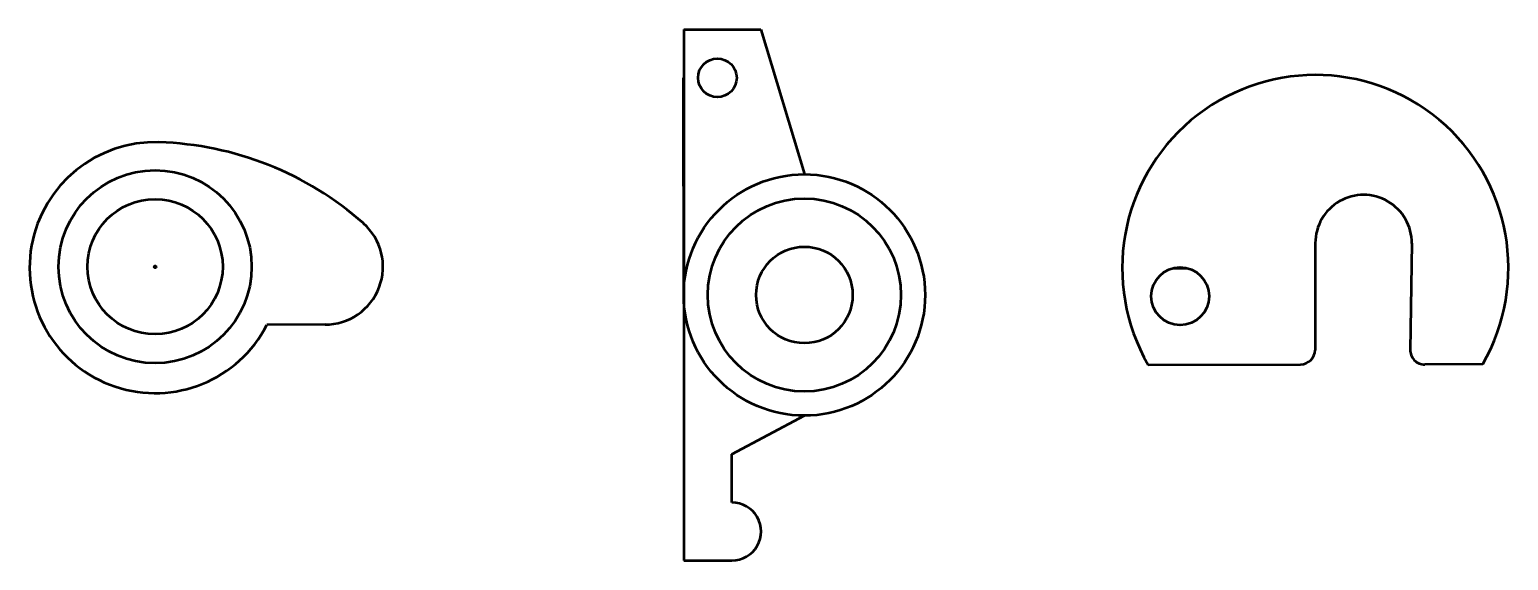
# Model space of a CAD drawing. Header units: millimetres. Extents: x 64 to 370, y -11 to 99.
import ezdxf

# ---------------------------------------------------------------- set-up
doc = ezdxf.new("R2010")
doc.units = ezdxf.units.MM
doc.layers.add('Capa1', color=10, linetype='Continuous', lineweight=50)

msp = doc.modelspace()

# ---------------------------------------------------------------- linework, layer by layer
at = {"layer": 'Capa1'}
for p, q in [((199.49, 99.14), (199.49, -10.86)), ((199.49, 99.14), (215.49, 99.14)), ((215.49, 99.14), (224.49, 69.14)), ((199.49, 44.14), (199.47, 89.14)), ((330.33, 54.89), (330.33, 49.73)), ((350.33, 54.89), (349.98, 32.74)), ((300.93, 49.73), (303.72, 49.73)), ((302.33, 49.89), (302.33, 49.73)), ((330.33, 49.73), (330.27, 32.74)), ((125.2, 38), (113.16, 37.98)), ((295.71, 29.69), (327.27, 29.75)), ((365.01, 29.8), (352.98, 29.74)), ((209.49, 11.14), (224.49, 19.14)), ((209.49, 1.14), (209.49, 11.14)), ((199.49, -10.86), (209.49, -10.86))]:
    msp.add_line(p, q, dxfattribs=at)
for centre, radius in [((206.47, 89.14), 4), ((90, 50), 20), ((224.49, 44.14), 25), ((90, 50), 14), ((224.49, 44.14), 20), ((224.49, 44.14), 10), ((90, 50), 0.202), ((302.33, 43.89), 6)]:
    msp.add_circle(centre, radius, dxfattribs=at)
for centre, radius, start, end in [((330.33, 49.73), 40, 330.1253, 210.0622), ((90, 49.8), 26, 88.2476, 332.9725), ((88.75, 8.82), 67, 48.4842, 88.2476), ((340.33, 54.89), 10, 359.6705, 180.0303), ((125.2, 50), 12, 270, 48.4842), ((327.27, 32.75), 3, 270.1132, 359.7988), ((352.98, 32.74), 3, 178.2169, 270.5683), ((209.52, -4.86), 6, 269.7176, 90.2824)]:
    msp.add_arc(centre, radius, start, end, dxfattribs=at)

doc.saveas('drawing.dxf')
